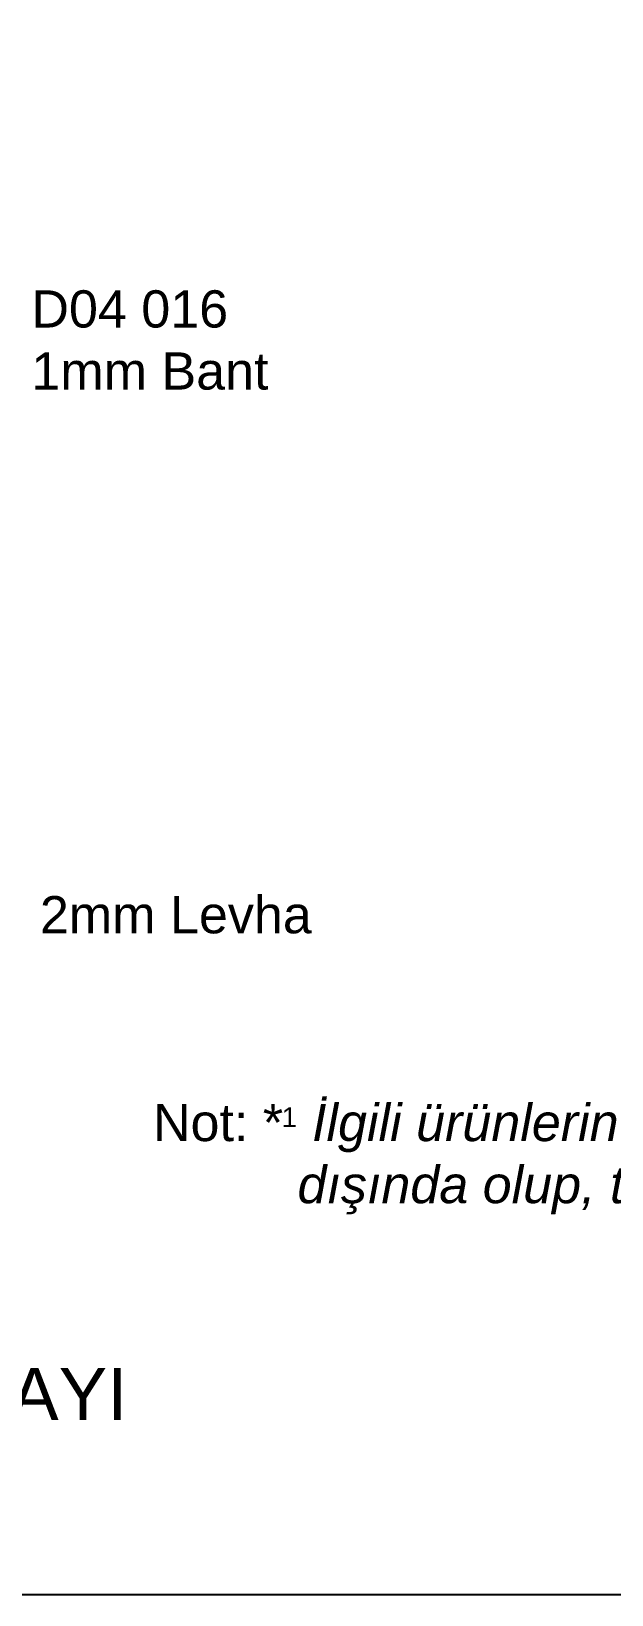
# Model space of a CAD drawing. Header units: millimetres. Extents: x -624 to 1947, y 11274 to 11571.
# Drawn here: x 279 to 318, y 11274.3 to 11379.3 of the extents above; entities that cross this region are included whole.
import ezdxf

# ---------------------------------------------------------------- set-up
doc = ezdxf.new("R2010")
doc.units = ezdxf.units.MM
doc.layers.add('Antet', color=7, linetype='Continuous')
doc.layers.add('yazı_numara_k', color=11, linetype='Continuous')
doc.styles.get("Standard").update_dxf_attribs({"font": 'arial.ttf'})

msp = doc.modelspace()

# ---------------------------------------------------------------- linework, layer by layer
at = {"layer": 'Antet', "color": 140}
msp.add_lwpolyline([(390.45, 11274.303), (93.45, 11274.303), (93.45, 11484.303), (390.45, 11484.303)], close=True, dxfattribs=at)

# ---------------------------------------------------------------- texts
at = {"layer": 'Antet', "char_height": 2.5, "width": 32.13086, "attachment_point": 1}
for s, insert in [('{\\fArial|b0|i0|c162|p34;D04 016 \\P1mm Bant}', (279.051, 11361.906)), ('{\\fArial|b0|i0|c162|p34;2mm Levha}', (279.623, 11321.223))]:
    msp.add_mtext(s, dxfattribs=dict(at, insert=insert))
at = {"layer": 'Antet', "attachment_point": 1}
for s, insert, char_height in [('{Not: *  \\fArial|b0|i1|c0|p34;İlgili ürünlerin temin süreleri standart temin süreleri \\P          dışında olup, temasa geçilmesi önem taşımaktadır.}', (287.208, 11307.266), 2.5), ('{\\fArial|b0|i0|c0|p0;1}', (295.84, 11307.032), 1.3227)]:
    msp.add_mtext(s, dxfattribs=dict(at, insert=insert, char_height=char_height))
at = {"layer": 'yazı_numara_k', "color": 0, "insert": (267.841, 11289.54), "char_height": 3.5, "attachment_point": 1}
msp.add_mtext('\\fArial Tur|b0|i0|c162|p34;DETAYI', dxfattribs=at)

doc.saveas('drawing.dxf')
